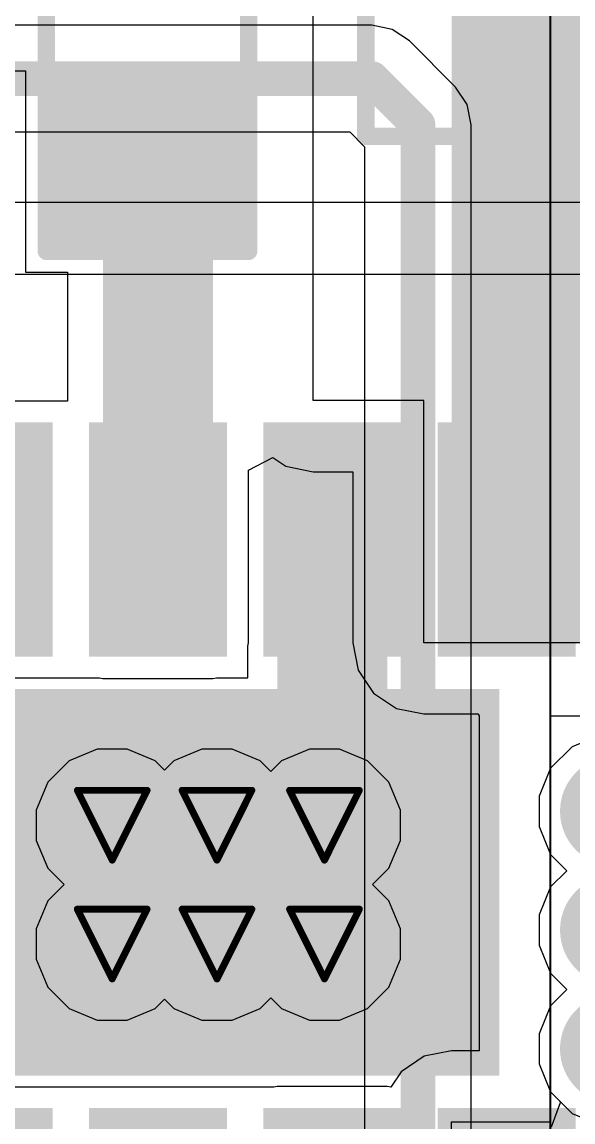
# Model space of a CAD drawing. Header units: inches. Extents: x -6 to 385, y -2 to 102.
# Drawn here: x 18.95 to 22.96, y 17.29 to 25.31 of the extents above; entities that cross this region are included whole.
import ezdxf

# ---------------------------------------------------------------- set-up
doc = ezdxf.new("R2010")
doc.units = ezdxf.units.IN
for name, color, linetype in [('Bottom Layer', 5, 'Continuous'), ('Bottom Overlay', 54, 'Continuous'), ('Bottom Paste', 16, 'Continuous'), ('Bottom Solder', 6, 'Continuous'), ('Dimensions', 6, 'Continuous'), ('Drill Drawing', 1, 'Continuous'), ('Layer 1', 16, 'Continuous'), ('Layer 2', 76, 'Continuous'), ('Top Layer', 1, 'Continuous'), ('Top Solder', 216, 'Continuous'), ('Via Holes', 16, 'Continuous')]:
    doc.layers.add(name, color=color, linetype=linetype)

# ---------------------------------------------------------------- blocks, each defined once
blk = doc.blocks.new('8_SO_EP__B_84')
at = {"layer": 'Bottom Layer'}
for points in [[(-3.25, 1.504), (-3.25, 2.306), (-1.745, 2.306), (-1.745, 1.504)], [(1.745, 1.504), (1.745, 2.306), (3.25, 2.306), (3.25, 1.504)], [(-1.3065, -1.751), (-1.3065, 1.751), (1.3065, 1.751), (1.3065, -1.751)], [(-3.25, 0.234), (-3.25, 1.036), (-1.745, 1.036), (-1.745, 0.234)], [(1.745, 0.234), (1.745, 1.036), (3.25, 1.036), (3.25, 0.234)], [(-3.25, -1.036), (-3.25, -0.234), (-1.745, -0.234), (-1.745, -1.036)], [(1.745, -1.036), (1.745, -0.234), (3.25, -0.234), (3.25, -1.036)], [(-3.25, -2.306), (-3.25, -1.504), (-1.745, -1.504), (-1.745, -2.306)], [(1.745, -2.306), (1.745, -1.504), (3.25, -1.504), (3.25, -2.306)]]:
    blk.add_hatch(color=5, dxfattribs=at).paths.add_polyline_path(points)
at = {"layer": 'Bottom Paste'}
for points in [[(-3.25, 1.504), (-3.25, 2.306), (-1.745, 2.306), (-1.745, 1.504)], [(1.745, 1.504), (1.745, 2.306), (3.25, 2.306), (3.25, 1.504)], [(-1.3065, -1.751), (-1.3065, 1.751), (1.3065, 1.751), (1.3065, -1.751)], [(-3.25, 0.234), (-3.25, 1.036), (-1.745, 1.036), (-1.745, 0.234)], [(1.745, 0.234), (1.745, 1.036), (3.25, 1.036), (3.25, 0.234)], [(-3.25, -1.036), (-3.25, -0.234), (-1.745, -0.234), (-1.745, -1.036)], [(1.745, -1.036), (1.745, -0.234), (3.25, -0.234), (3.25, -1.036)], [(-3.25, -2.306), (-3.25, -1.504), (-1.745, -1.504), (-1.745, -2.306)], [(1.745, -2.306), (1.745, -1.504), (3.25, -1.504), (3.25, -2.306)]]:
    blk.add_hatch(color=16, dxfattribs=at).paths.add_polyline_path(points)
at = {"layer": 'Bottom Solder'}
for points in [[(-3.3516, 1.4024), (-3.3516, 2.4076), (-1.6434, 2.4076), (-1.6434, 1.4024)], [(1.6434, 1.4024), (1.6434, 2.4076), (3.3516, 2.4076), (3.3516, 1.4024)], [(-1.4081, -1.8526), (-1.4081, 1.8526), (1.4081, 1.8526), (1.4081, -1.8526)], [(-3.3516, 0.1324), (-3.3516, 1.1376), (-1.6434, 1.1376), (-1.6434, 0.1324)], [(1.6434, 0.1324), (1.6434, 1.1376), (3.3516, 1.1376), (3.3516, 0.1324)], [(-3.3516, -1.1376), (-3.3516, -0.1324), (-1.6434, -0.1324), (-1.6434, -1.1376)], [(1.6434, -1.1376), (1.6434, -0.1324), (3.3516, -0.1324), (3.3516, -1.1376)], [(-3.3516, -2.4076), (-3.3516, -1.4024), (-1.6434, -1.4024), (-1.6434, -2.4076)], [(1.6434, -2.4076), (1.6434, -1.4024), (3.3516, -1.4024), (3.3516, -2.4076)]]:
    blk.add_hatch(color=6, dxfattribs=at).paths.add_polyline_path(points)
at = {"layer": 'Bottom Overlay'}
for points in [[(1.5748, 2.5146, 0.127, 0.127, 0), (-1.6002, 2.5146, 0.127, 0.127, 0)], [(-3.5306, -1.8034, 0.127, 0.127, 0), (-3.5306, -2.0574, 0.127, 0.127, 0)], [(-3.5306, -1.8034, 0.127, 0.127, 0), (-3.4036, -1.9304, 0.127, 0.127, 0)], [(-3.4036, -1.9304, 0.127, 0.127, 0), (-3.5306, -2.0574, 0.127, 0.127, 0)], [(-1.905, -2.413, 0.127, 0.127, 0), (-1.905, -2.5146, 0.127, 0.127, 0)], [(2.032, -2.413, 0.127, 0.127, 0), (2.032, -2.5146, 0.127, 0.127, 0)], [(-1.905, -2.5146, 0.127, 0.127, 0), (2.032, -2.5146, 0.127, 0.127, 0)]]:
    blk.add_lwpolyline(points, format="xyseb", dxfattribs=at)
for points in [[(-1.632, 2.5146, 0.0635, 0.0635, 1), (-1.5684, 2.5146, 0.0635, 0.0635, 1)], [(1.5431, 2.5146, 0.0635, 0.0635, 1), (1.6065, 2.5146, 0.0635, 0.0635, 1)], [(-3.5623, -1.8034, 0.0635, 0.0635, 1), (-3.4989, -1.8034, 0.0635, 0.0635, 1)], [(-3.5623, -1.8034, 0.0635, 0.0635, 1), (-3.4989, -1.8034, 0.0635, 0.0635, 1)], [(-3.4354, -1.9304, 0.0635, 0.0635, 1), (-3.3719, -1.9304, 0.0635, 0.0635, 1)], [(-3.4354, -1.9304, 0.0635, 0.0635, 1), (-3.3719, -1.9304, 0.0635, 0.0635, 1)], [(-3.5623, -2.0574, 0.0635, 0.0635, 1), (-3.4988, -2.0574, 0.0635, 0.0635, 1)], [(-3.5623, -2.0574, 0.0635, 0.0635, 1), (-3.4988, -2.0574, 0.0635, 0.0635, 1)], [(-1.9367, -2.413, 0.0635, 0.0635, 1), (-1.8733, -2.413, 0.0635, 0.0635, 1)], [(2.0002, -2.413, 0.0635, 0.0635, 1), (2.0637, -2.413, 0.0635, 0.0635, 1)], [(-1.9367, -2.5146, 0.0635, 0.0635, 1), (-1.8733, -2.5146, 0.0635, 0.0635, 1)], [(-1.9367, -2.5146, 0.0635, 0.0635, 1), (-1.8733, -2.5146, 0.0635, 0.0635, 1)], [(2.0002, -2.5146, 0.0635, 0.0635, 1), (2.0637, -2.5146, 0.0635, 0.0635, 1)], [(2.0002, -2.5146, 0.0635, 0.0635, 1), (2.0637, -2.5146, 0.0635, 0.0635, 1)]]:
    blk.add_lwpolyline(points, format="xyseb", close=True, dxfattribs=at)
blk = doc.blocks.new('RES_0805_B_124')
at = {"layer": 'Bottom Layer'}
for points in [[(-1.524, 0.635), (-0.508, 0.635), (-0.508, -0.635), (-1.524, -0.635)], [(0.508, 0.635), (1.524, 0.635), (1.524, -0.635), (0.508, -0.635)]]:
    blk.add_hatch(color=5, dxfattribs=at).paths.add_polyline_path(points)
at = {"layer": 'Bottom Paste'}
for points in [[(-1.524, 0.635), (-0.508, 0.635), (-0.508, -0.635), (-1.524, -0.635)], [(0.508, 0.635), (1.524, 0.635), (1.524, -0.635), (0.508, -0.635)]]:
    blk.add_hatch(color=16, dxfattribs=at).paths.add_polyline_path(points)
at = {"layer": 'Bottom Solder'}
for points in [[(-1.6256, 0.7366), (-0.4064, 0.7366), (-0.4064, -0.7366), (-1.6256, -0.7366)], [(0.4064, 0.7366), (1.6256, 0.7366), (1.6256, -0.7366), (0.4064, -0.7366)]]:
    blk.add_hatch(color=6, dxfattribs=at).paths.add_polyline_path(points)
at = {"layer": 'Bottom Overlay'}
for points in [[(-1.6256, 0.7366, 0.127, 0.127, 0), (-1.6256, -0.7366, 0.127, 0.127, 0)], [(-1.6256, 0.7366, 0.127, 0.127, 0), (1.6256, 0.7366, 0.127, 0.127, 0)], [(1.6256, 0.7366, 0.127, 0.127, 0), (1.6256, -0.7366, 0.127, 0.127, 0)], [(-1.6256, -0.7366, 0.127, 0.127, 0), (1.6256, -0.7366, 0.127, 0.127, 0)]]:
    blk.add_lwpolyline(points, format="xyseb", dxfattribs=at)
for points in [[(-1.65735, 0.7366, 0.0635, 0.0635, 1), (-1.59385, 0.7366, 0.0635, 0.0635, 1)], [(-1.65735, 0.7366, 0.0635, 0.0635, 1), (-1.59385, 0.7366, 0.0635, 0.0635, 1)], [(1.59385, 0.7366, 0.0635, 0.0635, 1), (1.65735, 0.7366, 0.0635, 0.0635, 1)], [(1.59385, 0.7366, 0.0635, 0.0635, 1), (1.65735, 0.7366, 0.0635, 0.0635, 1)], [(-1.65735, -0.7366, 0.0635, 0.0635, 1), (-1.59385, -0.7366, 0.0635, 0.0635, 1)], [(-1.65735, -0.7366, 0.0635, 0.0635, 1), (-1.59385, -0.7366, 0.0635, 0.0635, 1)], [(1.59385, -0.7366, 0.0635, 0.0635, 1), (1.65735, -0.7366, 0.0635, 0.0635, 1)], [(1.59385, -0.7366, 0.0635, 0.0635, 1), (1.65735, -0.7366, 0.0635, 0.0635, 1)]]:
    blk.add_lwpolyline(points, format="xyseb", close=True, dxfattribs=at)
blk = doc.blocks.new('YSPI0520_2R2M__B_134')
at = {"layer": 'Bottom Layer'}
for points in [[(-3.5, 1.25), (-1.5, 1.25), (-1.5, -1.25), (-3.5, -1.25)], [(1.5, 1.25), (3.5, 1.25), (3.5, -1.25), (1.5, -1.25)]]:
    blk.add_hatch(color=5, dxfattribs=at).paths.add_polyline_path(points)
at = {"layer": 'Bottom Paste'}
for points in [[(-3.5, 1.25), (-1.5, 1.25), (-1.5, -1.25), (-3.5, -1.25)], [(1.5, 1.25), (3.5, 1.25), (3.5, -1.25), (1.5, -1.25)]]:
    blk.add_hatch(color=16, dxfattribs=at).paths.add_polyline_path(points)
at = {"layer": 'Bottom Solder'}
for points in [[(-3.6016, 1.3516), (-1.3984, 1.3516), (-1.3984, -1.3516), (-3.6016, -1.3516)], [(1.3984, 1.3516), (3.6016, 1.3516), (3.6016, -1.3516), (1.3984, -1.3516)]]:
    blk.add_hatch(color=6, dxfattribs=at).paths.add_polyline_path(points)
at = {"layer": 'Bottom Overlay'}
for points in [[(-2.7, 2.6, 0.127, 0.127, 0), (2.7, 2.6, 0.127, 0.127, 0)], [(-2.7, 2.6, 0.127, 0.127, 0), (-2.7, 1.557, 0.127, 0.127, 0)], [(2.7, 2.6, 0.127, 0.127, 0), (2.7, 1.557, 0.127, 0.127, 0)], [(-2.7, -1.557, 0.127, 0.127, 0), (-2.7, -2.6, 0.127, 0.127, 0)], [(2.7, -1.557, 0.127, 0.127, 0), (2.7, -2.6, 0.127, 0.127, 0)], [(-2.7, -2.6, 0.127, 0.127, 0), (2.7, -2.6, 0.127, 0.127, 0)]]:
    blk.add_lwpolyline(points, format="xyseb", dxfattribs=at)
for points in [[(-2.7317, 2.6, 0.0635, 0.0635, 1), (-2.6682, 2.6, 0.0635, 0.0635, 1)], [(-2.7317, 2.6, 0.0635, 0.0635, 1), (-2.6682, 2.6, 0.0635, 0.0635, 1)], [(2.6682, 2.6, 0.0635, 0.0635, 1), (2.7317, 2.6, 0.0635, 0.0635, 1)], [(2.6682, 2.6, 0.0635, 0.0635, 1), (2.7317, 2.6, 0.0635, 0.0635, 1)], [(-2.7317, 1.557, 0.0635, 0.0635, 1), (-2.6682, 1.557, 0.0635, 0.0635, 1)], [(2.6682, 1.557, 0.0635, 0.0635, 1), (2.7317, 1.557, 0.0635, 0.0635, 1)], [(-2.7317, -1.557, 0.0635, 0.0635, 1), (-2.6682, -1.557, 0.0635, 0.0635, 1)], [(2.6682, -1.557, 0.0635, 0.0635, 1), (2.7317, -1.557, 0.0635, 0.0635, 1)], [(-2.7317, -2.6, 0.0635, 0.0635, 1), (-2.6682, -2.6, 0.0635, 0.0635, 1)], [(-2.7317, -2.6, 0.0635, 0.0635, 1), (-2.6682, -2.6, 0.0635, 0.0635, 1)], [(2.6682, -2.6, 0.0635, 0.0635, 1), (2.7317, -2.6, 0.0635, 0.0635, 1)], [(2.6682, -2.6, 0.0635, 0.0635, 1), (2.7317, -2.6, 0.0635, 0.0635, 1)]]:
    blk.add_lwpolyline(points, format="xyseb", close=True, dxfattribs=at)

msp = doc.modelspace()

# ---------------------------------------------------------------- hatches: boundary and pattern name
at = {"layer": 'Bottom Layer'}
for points in [[(22.078, 20.785), (23.4888, 20.785), (23.4888, 25.6737), (22.078, 25.6737)], [(19.538, 20.785), (20.34, 20.785), (20.34, 24.7532), (19.538, 24.7532)], [(20.808, 19.04), (21.61, 19.04), (21.61, 22.29), (20.808, 22.29)]]:
    msp.add_hatch(color=5, dxfattribs=at).paths.add_polyline_path(points)
h = msp.add_hatch(color=5, dxfattribs=at)
edge = h.paths.add_edge_path()
edge.add_arc((19.6057, 19.4564), 0.3, 0, 360)
h = msp.add_hatch(color=5, dxfattribs=at)
edge = h.paths.add_edge_path()
edge.add_arc((20.3692, 19.4564), 0.3, 0, 360)
h = msp.add_hatch(color=5, dxfattribs=at)
edge = h.paths.add_edge_path()
edge.add_arc((21.1524, 19.4564), 0.3, 0, 360)
h = msp.add_hatch(color=5, dxfattribs=at)
edge = h.paths.add_edge_path()
edge.add_arc((19.6057, 18.5912), 0.3, 0, 360)
h = msp.add_hatch(color=5, dxfattribs=at)
edge = h.paths.add_edge_path()
edge.add_arc((20.3692, 18.5912), 0.3, 0, 360)
h = msp.add_hatch(color=5, dxfattribs=at)
edge = h.paths.add_edge_path()
edge.add_arc((21.1524, 18.5912), 0.3, 0, 360)
at = {"layer": 'Bottom Solder'}
h = msp.add_hatch(color=6, dxfattribs=at)
edge = h.paths.add_edge_path()
edge.add_arc((23.2701, 19.558), 0.4016, 0, 360)
h = msp.add_hatch(color=6, dxfattribs=at)
edge = h.paths.add_edge_path()
edge.add_arc((19.6057, 19.4564), 0.4016, 0, 360)
h = msp.add_hatch(color=6, dxfattribs=at)
edge = h.paths.add_edge_path()
edge.add_arc((20.3692, 19.4564), 0.4016, 0, 360)
h = msp.add_hatch(color=6, dxfattribs=at)
edge = h.paths.add_edge_path()
edge.add_arc((21.1524, 19.4564), 0.4016, 0, 360)
h = msp.add_hatch(color=6, dxfattribs=at)
edge = h.paths.add_edge_path()
edge.add_arc((23.2701, 18.6928), 0.4016, 0, 360)
h = msp.add_hatch(color=6, dxfattribs=at)
edge = h.paths.add_edge_path()
edge.add_arc((19.6057, 18.5912), 0.4016, 0, 360)
h = msp.add_hatch(color=6, dxfattribs=at)
edge = h.paths.add_edge_path()
edge.add_arc((20.3692, 18.5912), 0.4016, 0, 360)
h = msp.add_hatch(color=6, dxfattribs=at)
edge = h.paths.add_edge_path()
edge.add_arc((21.1524, 18.5912), 0.4016, 0, 360)
h = msp.add_hatch(color=6, dxfattribs=at)
edge = h.paths.add_edge_path()
edge.add_arc((23.2701, 17.8277), 0.4016, 0, 360)
at = {"layer": 'Layer 1'}
h = msp.add_hatch(color=16, dxfattribs=at)
edge = h.paths.add_edge_path()
edge.add_arc((19.6057, 19.4564), 0.3, 0, 360)
h = msp.add_hatch(color=16, dxfattribs=at)
edge = h.paths.add_edge_path()
edge.add_arc((20.3692, 19.4564), 0.3, 0, 360)
h = msp.add_hatch(color=16, dxfattribs=at)
edge = h.paths.add_edge_path()
edge.add_arc((21.1524, 19.4564), 0.3, 0, 360)
h = msp.add_hatch(color=16, dxfattribs=at)
edge = h.paths.add_edge_path()
edge.add_arc((19.6057, 18.5912), 0.3, 0, 360)
h = msp.add_hatch(color=16, dxfattribs=at)
edge = h.paths.add_edge_path()
edge.add_arc((20.3692, 18.5912), 0.3, 0, 360)
h = msp.add_hatch(color=16, dxfattribs=at)
edge = h.paths.add_edge_path()
edge.add_arc((21.1524, 18.5912), 0.3, 0, 360)
at = {"layer": 'Layer 2'}
h = msp.add_hatch(color=76, dxfattribs=at)
edge = h.paths.add_edge_path()
edge.add_arc((19.6057, 19.4564), 0.3, 0, 360)
h = msp.add_hatch(color=76, dxfattribs=at)
edge = h.paths.add_edge_path()
edge.add_arc((20.3692, 19.4564), 0.3, 0, 360)
h = msp.add_hatch(color=76, dxfattribs=at)
edge = h.paths.add_edge_path()
edge.add_arc((21.1524, 19.4564), 0.3, 0, 360)
h = msp.add_hatch(color=76, dxfattribs=at)
edge = h.paths.add_edge_path()
edge.add_arc((19.6057, 18.5912), 0.3, 0, 360)
h = msp.add_hatch(color=76, dxfattribs=at)
edge = h.paths.add_edge_path()
edge.add_arc((20.3692, 18.5912), 0.3, 0, 360)
h = msp.add_hatch(color=76, dxfattribs=at)
edge = h.paths.add_edge_path()
edge.add_arc((21.1524, 18.5912), 0.3, 0, 360)
at = {"layer": 'Top Layer'}
h = msp.add_hatch(color=1, dxfattribs=at)
edge = h.paths.add_edge_path()
edge.add_arc((19.6057, 19.4564), 0.3, 0, 360)
h = msp.add_hatch(color=1, dxfattribs=at)
edge = h.paths.add_edge_path()
edge.add_arc((20.3692, 19.4564), 0.3, 0, 360)
h = msp.add_hatch(color=1, dxfattribs=at)
edge = h.paths.add_edge_path()
edge.add_arc((21.1524, 19.4564), 0.3, 0, 360)
h = msp.add_hatch(color=1, dxfattribs=at)
edge = h.paths.add_edge_path()
edge.add_arc((19.6057, 18.5912), 0.3, 0, 360)
h = msp.add_hatch(color=1, dxfattribs=at)
edge = h.paths.add_edge_path()
edge.add_arc((20.3692, 18.5912), 0.3, 0, 360)
h = msp.add_hatch(color=1, dxfattribs=at)
edge = h.paths.add_edge_path()
edge.add_arc((21.1524, 18.5912), 0.3, 0, 360)
at = {"layer": 'Top Solder'}
h = msp.add_hatch(color=216, dxfattribs=at)
edge = h.paths.add_edge_path()
edge.add_arc((23.2701, 19.558), 0.4016, 0, 360)
h = msp.add_hatch(color=216, dxfattribs=at)
edge = h.paths.add_edge_path()
edge.add_arc((19.6057, 19.4564), 0.4016, 0, 360)
h = msp.add_hatch(color=216, dxfattribs=at)
edge = h.paths.add_edge_path()
edge.add_arc((20.3692, 19.4564), 0.4016, 0, 360)
h = msp.add_hatch(color=216, dxfattribs=at)
edge = h.paths.add_edge_path()
edge.add_arc((21.1524, 19.4564), 0.4016, 0, 360)
h = msp.add_hatch(color=216, dxfattribs=at)
edge = h.paths.add_edge_path()
edge.add_arc((23.2701, 18.6928), 0.4016, 0, 360)
h = msp.add_hatch(color=216, dxfattribs=at)
edge = h.paths.add_edge_path()
edge.add_arc((19.6057, 18.5912), 0.4016, 0, 360)
h = msp.add_hatch(color=216, dxfattribs=at)
edge = h.paths.add_edge_path()
edge.add_arc((20.3692, 18.5912), 0.4016, 0, 360)
h = msp.add_hatch(color=216, dxfattribs=at)
edge = h.paths.add_edge_path()
edge.add_arc((21.1524, 18.5912), 0.4016, 0, 360)
h = msp.add_hatch(color=216, dxfattribs=at)
edge = h.paths.add_edge_path()
edge.add_arc((23.2701, 17.8277), 0.4016, 0, 360)
at = {"layer": 'Via Holes'}
h = msp.add_hatch(color=7, dxfattribs=at)
edge = h.paths.add_edge_path()
edge.add_arc((19.6057, 19.4564), 0.15, 0, 360)
h = msp.add_hatch(color=7, dxfattribs=at)
edge = h.paths.add_edge_path()
edge.add_arc((20.3692, 19.4564), 0.15, 0, 360)
h = msp.add_hatch(color=7, dxfattribs=at)
edge = h.paths.add_edge_path()
edge.add_arc((21.1524, 19.4564), 0.15, 0, 360)
h = msp.add_hatch(color=7, dxfattribs=at)
edge = h.paths.add_edge_path()
edge.add_arc((19.6057, 18.5912), 0.15, 0, 360)
h = msp.add_hatch(color=7, dxfattribs=at)
edge = h.paths.add_edge_path()
edge.add_arc((20.3692, 18.5912), 0.15, 0, 360)
h = msp.add_hatch(color=7, dxfattribs=at)
edge = h.paths.add_edge_path()
edge.add_arc((21.1524, 18.5912), 0.15, 0, 360)

# ---------------------------------------------------------------- linework, layer by layer
at = {"layer": 'Bottom Layer'}
for p, q in [((21.0696, 22.549), (21.0696, 25.6737)), ((18.6707, 24.9517), (18.9738, 24.9517)), ((18.9738, 24.9517), (18.9738, 23.4832)), ((18.9738, 23.4832), (19.279, 23.4832)), ((19.279, 23.4832), (19.279, 22.544)), ((19.279, 22.544), (18.014, 22.544)), ((21.8764, 22.549), (21.0696, 22.549)), ((21.8764, 20.785), (21.8764, 22.549)), ((20.599, 22.0432), (20.7768, 22.1337)), ((20.7768, 22.1337), (20.8714, 22.0704)), ((20.599, 20.785), (20.599, 22.0432)), ((20.8714, 22.0704), (21.0696, 22.031)), ((21.0696, 22.031), (21.3584, 22.031)), ((21.3584, 22.031), (21.3584, 20.785)), ((20.594, 20.76), (20.599, 20.785)), ((20.594, 20.531), (20.594, 20.76)), ((21.3584, 20.785), (21.3979, 20.5868)), ((24.892, 20.785), (21.8764, 20.785)), ((18.7496, 20.531), (19.513, 20.531)), ((19.513, 20.531), (19.538, 20.526)), ((19.538, 20.526), (20.34, 20.526)), ((20.34, 20.526), (20.365, 20.531)), ((20.365, 20.531), (20.594, 20.531)), ((21.3979, 20.5868), (21.5101, 20.4188)), ((21.5101, 20.4188), (21.6782, 20.3065)), ((21.6782, 20.3065), (21.8764, 20.267)), ((21.8764, 20.267), (22.2697, 20.267)), ((22.2697, 20.267), (22.2803, 20.2541)), ((22.2803, 20.2541), (22.2803, 17.813)), ((22.7983, 17.295), (22.7983, 20.2541)), ((22.7983, 20.2541), (24.892, 20.2541)), ((22.078, 17.813), (21.8798, 17.7735)), ((22.2803, 17.813), (22.078, 17.813)), ((21.8798, 17.7735), (21.7118, 17.6612)), ((21.7118, 17.6612), (21.6368, 17.549)), ((20.783, 17.549), (18.014, 17.549)), ((20.808, 17.554), (20.783, 17.549)), ((21.61, 17.554), (20.808, 17.554)), ((21.635, 17.549), (21.61, 17.554)), ((21.6368, 17.549), (21.635, 17.549)), ((22.078, 12.3939), (22.078, 17.295)), ((22.078, 17.295), (22.7983, 17.295))]:
    msp.add_line(p, q, dxfattribs=at)
at = {"layer": 'Dimensions'}
for points in [[(19.8395, 10, 0.0254, 0.0254, -0.287298), (19.8395, 35, 0.0254, 0.0254, 0)], [(22.7983, 10, 0.0127, 0.0127, 0), (22.7983, 35, 0.0127, 0.0127, 0)]]:
    msp.add_lwpolyline(points, format="xyseb", dxfattribs=at)
at = {"layer": 'Drill Drawing'}
for points in [[(19.3517, 19.7104, 0.0508, 0.0508, 0), (19.8597, 19.7104, 0.0508, 0.0508, 0)], [(19.3517, 19.7104, 0.0508, 0.0508, 0), (19.6057, 19.2024, 0.0508, 0.0508, 0)], [(19.6057, 19.2024, 0.0508, 0.0508, 0), (19.8597, 19.7104, 0.0508, 0.0508, 0)], [(20.1152, 19.7104, 0.0508, 0.0508, 0), (20.6232, 19.7104, 0.0508, 0.0508, 0)], [(20.1152, 19.7104, 0.0508, 0.0508, 0), (20.3692, 19.2024, 0.0508, 0.0508, 0)], [(20.3692, 19.2024, 0.0508, 0.0508, 0), (20.6232, 19.7104, 0.0508, 0.0508, 0)], [(20.8984, 19.7104, 0.0508, 0.0508, 0), (21.4064, 19.7104, 0.0508, 0.0508, 0)], [(20.8984, 19.7104, 0.0508, 0.0508, 0), (21.1524, 19.2024, 0.0508, 0.0508, 0)], [(21.1524, 19.2024, 0.0508, 0.0508, 0), (21.4064, 19.7104, 0.0508, 0.0508, 0)], [(19.3517, 18.8452, 0.0508, 0.0508, 0), (19.8597, 18.8452, 0.0508, 0.0508, 0)], [(19.3517, 18.8452, 0.0508, 0.0508, 0), (19.6057, 18.3372, 0.0508, 0.0508, 0)], [(19.6057, 18.3372, 0.0508, 0.0508, 0), (19.8597, 18.8452, 0.0508, 0.0508, 0)], [(20.1152, 18.8452, 0.0508, 0.0508, 0), (20.6232, 18.8452, 0.0508, 0.0508, 0)], [(20.1152, 18.8452, 0.0508, 0.0508, 0), (20.3692, 18.3372, 0.0508, 0.0508, 0)], [(20.3692, 18.3372, 0.0508, 0.0508, 0), (20.6232, 18.8452, 0.0508, 0.0508, 0)], [(20.8984, 18.8452, 0.0508, 0.0508, 0), (21.4064, 18.8452, 0.0508, 0.0508, 0)], [(20.8984, 18.8452, 0.0508, 0.0508, 0), (21.1524, 18.3372, 0.0508, 0.0508, 0)], [(21.1524, 18.3372, 0.0508, 0.0508, 0), (21.4064, 18.8452, 0.0508, 0.0508, 0)]]:
    msp.add_lwpolyline(points, format="xyseb", dxfattribs=at)
for points in [[(19.339, 19.7104, 0.0254, 0.0254, 1), (19.3644, 19.7104, 0.0254, 0.0254, 1)], [(19.339, 19.7104, 0.0254, 0.0254, 1), (19.3644, 19.7104, 0.0254, 0.0254, 1)], [(19.847, 19.7104, 0.0254, 0.0254, 1), (19.8724, 19.7104, 0.0254, 0.0254, 1)], [(19.847, 19.7104, 0.0254, 0.0254, 1), (19.8724, 19.7104, 0.0254, 0.0254, 1)], [(20.1025, 19.7104, 0.0254, 0.0254, 1), (20.1279, 19.7104, 0.0254, 0.0254, 1)], [(20.1025, 19.7104, 0.0254, 0.0254, 1), (20.1279, 19.7104, 0.0254, 0.0254, 1)], [(20.6105, 19.7104, 0.0254, 0.0254, 1), (20.6359, 19.7104, 0.0254, 0.0254, 1)], [(20.6105, 19.7104, 0.0254, 0.0254, 1), (20.6359, 19.7104, 0.0254, 0.0254, 1)], [(20.8857, 19.7104, 0.0254, 0.0254, 1), (20.9111, 19.7104, 0.0254, 0.0254, 1)], [(20.8857, 19.7104, 0.0254, 0.0254, 1), (20.9111, 19.7104, 0.0254, 0.0254, 1)], [(21.3937, 19.7104, 0.0254, 0.0254, 1), (21.4191, 19.7104, 0.0254, 0.0254, 1)], [(21.3937, 19.7104, 0.0254, 0.0254, 1), (21.4191, 19.7104, 0.0254, 0.0254, 1)], [(19.593, 19.2024, 0.0254, 0.0254, 1), (19.6184, 19.2024, 0.0254, 0.0254, 1)], [(19.593, 19.2024, 0.0254, 0.0254, 1), (19.6184, 19.2024, 0.0254, 0.0254, 1)], [(20.3565, 19.2024, 0.0254, 0.0254, 1), (20.3819, 19.2024, 0.0254, 0.0254, 1)], [(20.3565, 19.2024, 0.0254, 0.0254, 1), (20.3819, 19.2024, 0.0254, 0.0254, 1)], [(21.1397, 19.2024, 0.0254, 0.0254, 1), (21.1651, 19.2024, 0.0254, 0.0254, 1)], [(21.1397, 19.2024, 0.0254, 0.0254, 1), (21.1651, 19.2024, 0.0254, 0.0254, 1)], [(19.339, 18.8452, 0.0254, 0.0254, 1), (19.3644, 18.8452, 0.0254, 0.0254, 1)], [(19.339, 18.8452, 0.0254, 0.0254, 1), (19.3644, 18.8452, 0.0254, 0.0254, 1)], [(19.847, 18.8452, 0.0254, 0.0254, 1), (19.8724, 18.8452, 0.0254, 0.0254, 1)], [(19.847, 18.8452, 0.0254, 0.0254, 1), (19.8724, 18.8452, 0.0254, 0.0254, 1)], [(20.1025, 18.8452, 0.0254, 0.0254, 1), (20.1279, 18.8452, 0.0254, 0.0254, 1)], [(20.1025, 18.8452, 0.0254, 0.0254, 1), (20.1279, 18.8452, 0.0254, 0.0254, 1)], [(20.6105, 18.8452, 0.0254, 0.0254, 1), (20.6359, 18.8452, 0.0254, 0.0254, 1)], [(20.6105, 18.8452, 0.0254, 0.0254, 1), (20.6359, 18.8452, 0.0254, 0.0254, 1)], [(20.8857, 18.8452, 0.0254, 0.0254, 1), (20.9111, 18.8452, 0.0254, 0.0254, 1)], [(20.8857, 18.8452, 0.0254, 0.0254, 1), (20.9111, 18.8452, 0.0254, 0.0254, 1)], [(21.3937, 18.8452, 0.0254, 0.0254, 1), (21.4191, 18.8452, 0.0254, 0.0254, 1)], [(21.3937, 18.8452, 0.0254, 0.0254, 1), (21.4191, 18.8452, 0.0254, 0.0254, 1)], [(19.593, 18.3372, 0.0254, 0.0254, 1), (19.6184, 18.3372, 0.0254, 0.0254, 1)], [(19.593, 18.3372, 0.0254, 0.0254, 1), (19.6184, 18.3372, 0.0254, 0.0254, 1)], [(20.3565, 18.3372, 0.0254, 0.0254, 1), (20.3819, 18.3372, 0.0254, 0.0254, 1)], [(20.3565, 18.3372, 0.0254, 0.0254, 1), (20.3819, 18.3372, 0.0254, 0.0254, 1)], [(21.1397, 18.3372, 0.0254, 0.0254, 1), (21.1651, 18.3372, 0.0254, 0.0254, 1)], [(21.1397, 18.3372, 0.0254, 0.0254, 1), (21.1651, 18.3372, 0.0254, 0.0254, 1)]]:
    msp.add_lwpolyline(points, format="xyseb", close=True, dxfattribs=at)
at = {"layer": 'Layer 1'}
for p, q in [((23.1599, 20.112), (22.9563, 20.0277)), ((22.9563, 20.0277), (22.8005, 19.8718)), ((22.8005, 19.8718), (22.7161, 19.6682)), ((22.7161, 19.6682), (22.7161, 19.4478)), ((22.7161, 19.4478), (22.8005, 19.2442)), ((22.8005, 19.2442), (22.9192, 19.1254)), ((22.9192, 19.1254), (22.8005, 19.0067)), ((22.8005, 19.0067), (22.7161, 18.803)), ((22.7161, 18.803), (22.7161, 18.5827)), ((22.7161, 18.5827), (22.8005, 18.379)), ((22.8005, 18.379), (22.9192, 18.2603)), ((22.9192, 18.2603), (22.8005, 18.1415)), ((22.8005, 18.1415), (22.7161, 17.9379)), ((22.7161, 17.9379), (22.7161, 17.7175)), ((22.7161, 17.7175), (22.8005, 17.5139)), ((22.8005, 17.5139), (22.9563, 17.358)), ((22.9563, 17.358), (23.1599, 17.2737))]:
    msp.add_line(p, q, dxfattribs=at)
at = {"layer": 'Layer 2'}
for p, q in [((24.644, 23.9925), (9.5331, 23.9925)), ((18.6569, 23.4696), (24.3783, 23.4696)), ((19.4955, 20.0104), (19.2919, 19.9261)), ((19.7159, 20.0104), (19.4955, 20.0104)), ((19.9195, 19.9261), (19.7159, 20.0104)), ((20.2591, 20.0104), (20.0554, 19.9261)), ((20.4794, 20.0104), (20.2591, 20.0104)), ((20.6831, 19.9261), (20.4794, 20.0104)), ((21.0422, 20.0104), (20.8386, 19.9261)), ((21.2626, 20.0104), (21.0422, 20.0104)), ((21.4662, 19.9261), (21.2626, 20.0104)), ((19.2919, 19.9261), (19.136, 19.7702)), ((19.9875, 19.8581), (19.9195, 19.9261)), ((20.0554, 19.9261), (19.9875, 19.8581)), ((20.7608, 19.8483), (20.6831, 19.9261)), ((20.8386, 19.9261), (20.7608, 19.8483)), ((21.622, 19.7702), (21.4662, 19.9261)), ((19.136, 19.7702), (19.0517, 19.5666)), ((21.7064, 19.5666), (21.622, 19.7702)), ((19.0517, 19.5666), (19.0517, 19.3462)), ((21.7064, 19.3462), (21.7064, 19.5666)), ((19.0517, 19.3462), (19.136, 19.1426)), ((21.622, 19.1426), (21.7064, 19.3462)), ((19.136, 19.1426), (19.2548, 19.0238)), ((21.5033, 19.0238), (21.622, 19.1426)), ((19.2548, 19.0238), (19.136, 18.9051)), ((21.622, 18.9051), (21.5033, 19.0238)), ((19.136, 18.9051), (19.0517, 18.7014)), ((21.7064, 18.7014), (21.622, 18.9051)), ((19.0517, 18.7014), (19.0517, 18.4811)), ((21.7064, 18.4811), (21.7064, 18.7014)), ((19.0517, 18.4811), (19.136, 18.2774)), ((21.622, 18.2774), (21.7064, 18.4811)), ((19.136, 18.2774), (19.2919, 18.1216)), ((21.4662, 18.1216), (21.622, 18.2774)), ((19.9195, 18.1216), (19.9875, 18.1895)), ((19.9875, 18.1895), (20.0554, 18.1216)), ((20.6831, 18.1216), (20.7608, 18.1993)), ((20.7608, 18.1993), (20.8386, 18.1216)), ((19.2919, 18.1216), (19.4955, 18.0372)), ((19.7159, 18.0372), (19.9195, 18.1216)), ((20.0554, 18.1216), (20.2591, 18.0372)), ((20.4794, 18.0372), (20.6831, 18.1216)), ((20.8386, 18.1216), (21.0422, 18.0372)), ((21.2626, 18.0372), (21.4662, 18.1216)), ((19.4955, 18.0372), (19.7159, 18.0372)), ((20.2591, 18.0372), (20.4794, 18.0372)), ((21.0422, 18.0372), (21.2626, 18.0372))]:
    msp.add_line(p, q, dxfattribs=at)
at = {"layer": 'Top Layer'}
for p, q in [((21.4974, 25.2822), (14.8501, 25.2822)), ((21.6461, 25.2526), (21.4974, 25.2822)), ((21.7721, 25.1684), (21.6461, 25.2526)), ((22.1081, 24.8325), (21.7721, 25.1684)), ((22.1923, 24.7064), (22.1081, 24.8325)), ((22.2219, 24.5578), (22.1923, 24.7064)), ((22.2219, 17.0077), (22.2219, 24.5578)), ((14.8501, 24.5053), (21.3365, 24.5053)), ((21.3365, 24.5053), (21.4449, 24.3969)), ((21.4449, 24.3969), (21.4449, 9.7269)), ((23.1599, 20.112), (22.9563, 20.0277)), ((22.9563, 20.0277), (22.8005, 19.8718)), ((22.8005, 19.8718), (22.7161, 19.6682)), ((22.7161, 19.6682), (22.7161, 19.4478)), ((22.7161, 19.4478), (22.8005, 19.2442)), ((22.8005, 19.2442), (22.9192, 19.1254)), ((22.9192, 19.1254), (22.8005, 19.0067)), ((22.8005, 19.0067), (22.7161, 18.803)), ((22.7161, 18.803), (22.7161, 18.5827)), ((22.7161, 18.5827), (22.8005, 18.379)), ((22.8005, 18.379), (22.9192, 18.2603)), ((22.9192, 18.2603), (22.8005, 18.1415)), ((22.8005, 18.1415), (22.7161, 17.9379)), ((22.7161, 17.9379), (22.7161, 17.7175)), ((22.7161, 17.7175), (22.8005, 17.5139)), ((22.8005, 17.5139), (22.8683, 17.446)), ((22.8691, 17.4354), (22.8047, 17.2582)), ((22.8683, 17.446), (22.8691, 17.4354))]:
    msp.add_line(p, q, dxfattribs=at)
for points in [[(14.4551, 24.8937, 0.254, 0.254, 0), (21.4974, 24.8937, 0.254, 0.254, 0)], [(21.4974, 24.8937, 0.254, 0.254, 0), (21.8334, 24.5578, 0.254, 0.254, 0)], [(21.8334, 5.4412, 0.254, 0.254, 0), (21.8334, 24.5578, 0.254, 0.254, 0)]]:
    msp.add_lwpolyline(points, format="xyseb", dxfattribs=at)
for points in [[(21.4339, 24.8937, 0.127, 0.127, 1), (21.5609, 24.8937, 0.127, 0.127, 1)], [(21.4339, 24.8937, 0.127, 0.127, 1), (21.5609, 24.8937, 0.127, 0.127, 1)], [(21.7699, 24.5578, 0.127, 0.127, 1), (21.8969, 24.5578, 0.127, 0.127, 1)], [(21.7699, 24.5578, 0.127, 0.127, 1), (21.8969, 24.5578, 0.127, 0.127, 1)]]:
    msp.add_lwpolyline(points, format="xyseb", close=True, dxfattribs=at)

# ---------------------------------------------------------------- block references
at = {"rotation": 90}
for name, p in [('YSPI0520_2R2M__B_134', (24.0538, 27.1737)), ('RES_0805_B_124', (19.8628, 25.2612)), ('8_SO_EP__B_84', (20.574, 19.04))]:
    msp.add_blockref(name, p, dxfattribs=at)

doc.saveas('drawing.dxf')
